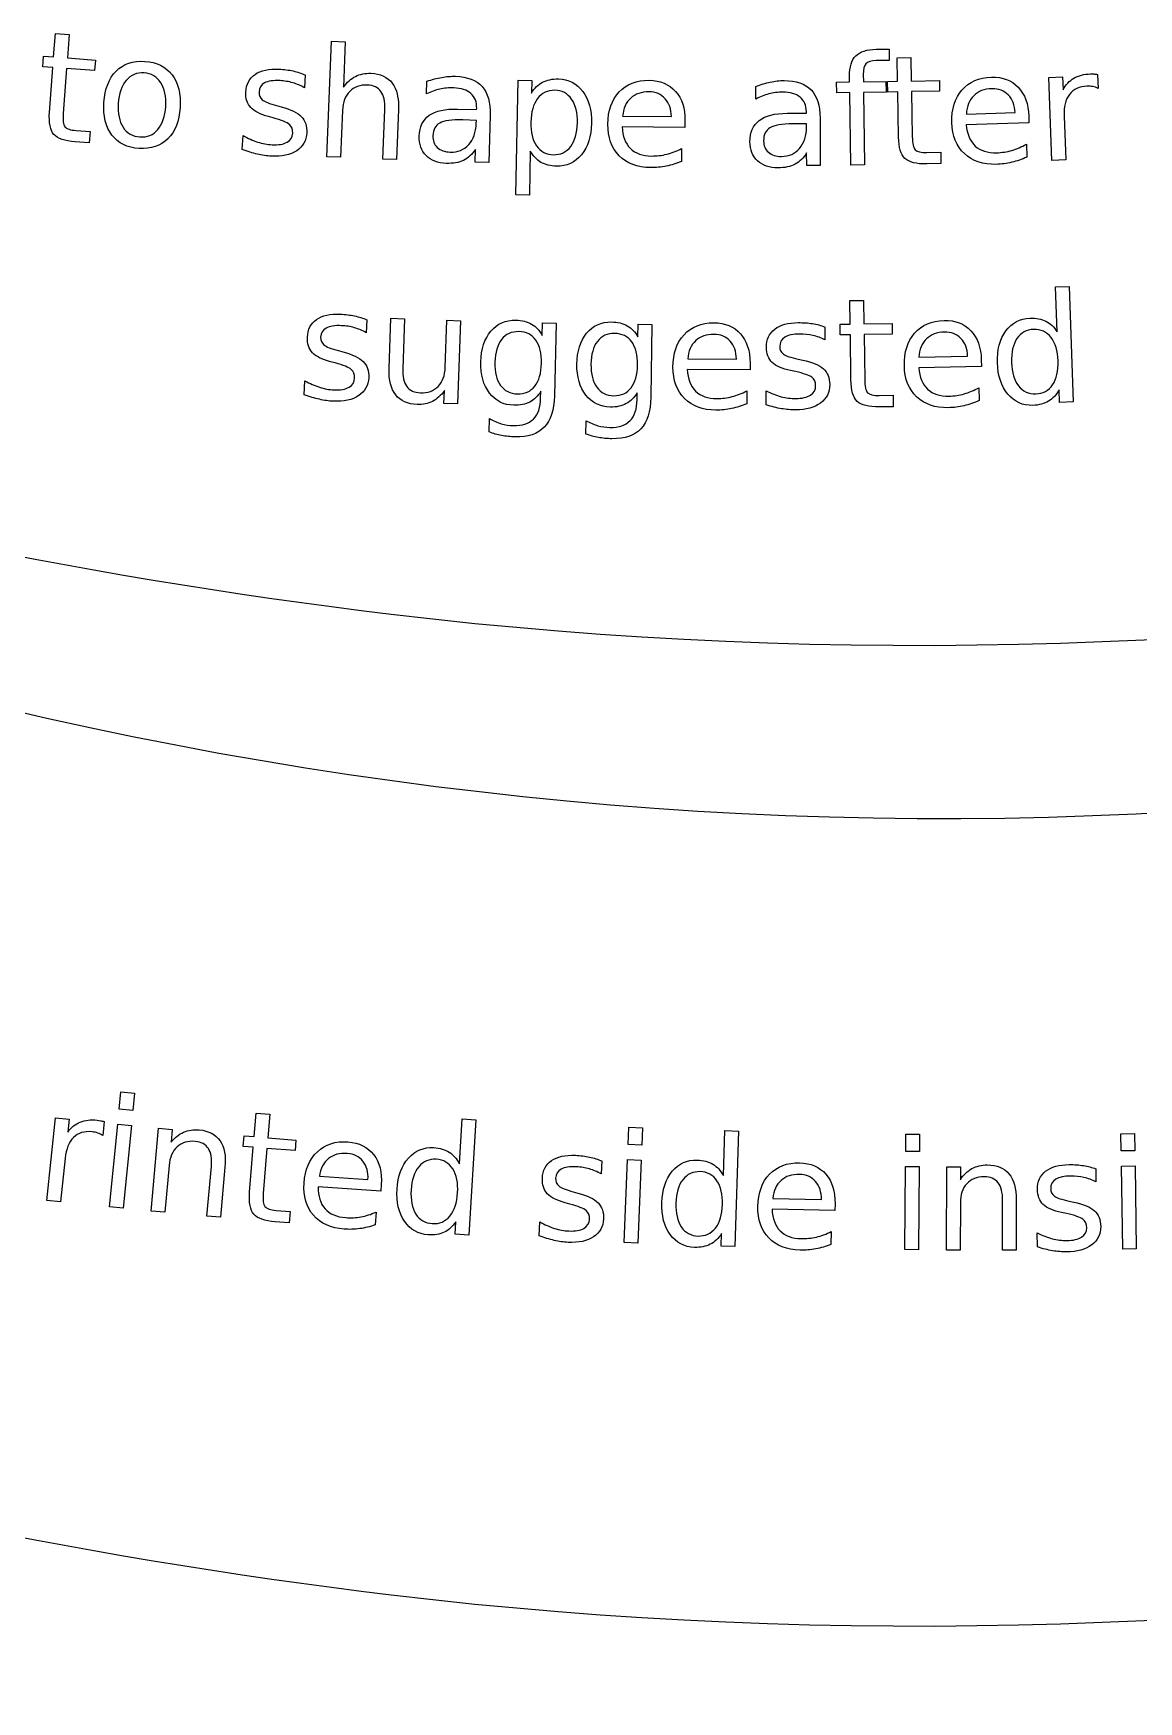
# Model space of a CAD drawing. Extents: x 2 to 268, y -2 to 104.
# Drawn here: x 196.12 to 216.63, y -0.57 to 30.4 of the extents above; entities that cross this region are included whole.
import ezdxf

# ---------------------------------------------------------------- set-up
doc = ezdxf.new("R2010")
doc.units = 0
doc.layers.add('all_text', color=7, linetype='CONTINUOUS')
doc.layers.add('original', color=7, linetype='CONTINUOUS')

msp = doc.modelspace()

# ---------------------------------------------------------------- linework, layer by layer
at = {"layer": 'all_text', "color": 7}
for points in [[(196.41949, 28.92855), (196.48179, 29.76407), (196.29627, 29.77787), (196.31097, 29.97439), (196.49649, 29.96059), (196.52909, 30.39759), (196.78337, 30.37873)], [(196.78337, 30.37873), (196.75077, 29.94173), (197.27159, 29.90283), (197.25689, 29.70632), (196.73606, 29.74512), (196.67376, 28.9096)], [(201.85764, 28.96847), (201.82194, 28.0969), (201.56722, 28.1073), (201.65492, 30.24974), (201.90964, 30.23934), (201.87524, 29.39944)], [(212.00014, 30.10515), (212.00314, 29.89433), (211.76063, 29.89133)], [(211.76119, 30.10264), (212.00014, 30.10515)], [(212.17724, 28.47283), (212.16104, 29.31052), (211.97504, 29.30652), (211.97104, 29.50354), (212.15704, 29.50754), (212.14904, 29.94568), (212.40401, 29.95068)], [(212.40401, 29.95068), (212.41201, 29.51254), (212.93419, 29.52264), (212.93819, 29.32561), (212.41601, 29.31551), (212.43221, 28.47782)], [(201.16646, 29.6257), (201.15436, 29.38622)], [(203.41848, 29.27464), (203.42548, 29.5088)], [(205.34309, 28.21291), (205.32649, 27.39453), (205.0716, 27.39953), (205.1147, 29.52954), (205.36959, 29.52454), (205.36459, 29.29032)], [(211.52151, 29.63461), (211.52351, 29.4982), (211.94101, 29.5042), (211.94401, 29.30716), (211.5265, 29.30116), (211.5444, 27.95494), (211.28948, 27.95194), (211.27158, 29.29816), (211.02906, 29.29516), (211.02606, 29.49221), (211.26857, 29.49521), (211.26757, 29.60268)], [(215.24886, 28.85966), (215.27846, 28.04716), (215.02369, 28.03816), (214.96739, 29.58054), (215.22216, 29.58954), (215.23116, 29.34992)], [(215.86883, 29.63665), (215.87957, 29.37669)], [(209.52826, 29.17715), (209.52726, 29.41141)], [(200.57269, 28.82786), (200.48569, 28.85296)], [(200.63541, 29.05664), (200.72111, 29.03294)], [(202.89677, 28.9852), (202.85867, 28.05443), (202.60532, 28.06483), (202.64312, 28.98734)], [(203.99166, 28.99247), (204.34703, 28.98157), (204.34778, 29.00637)], [(204.59776, 28.87991), (204.57086, 27.99976), (204.31742, 28.00776), (204.32442, 28.24192)], [(204.59745, 28.88015), (204.59776, 28.87991)], [(207.05612, 28.85947), (207.96008, 28.85184)], [(210.11121, 28.91568), (210.46674, 28.91768), (210.4666, 28.94248)], [(210.72029, 28.82484), (210.72529, 27.94429), (210.47173, 27.94329), (210.47073, 28.17755)], [(210.72107, 28.82527), (210.72029, 28.82484)], [(214.5945, 28.85825), (214.5975, 28.73428), (213.43213, 28.70188)], [(213.43537, 28.89919), (214.33898, 28.92565)], [(196.91282, 28.59464), (197.17254, 28.57524), (197.15674, 28.36361), (196.89701, 28.38301)], [(199.99805, 28.24165), (200.01125, 28.50314)], [(204.33941, 28.7266), (204.34141, 28.7831), (204.08906, 28.79071)], [(208.21289, 28.77494), (208.21189, 28.65092), (207.04613, 28.66252)], [(208.21352, 28.77494), (208.21289, 28.77494)], [(210.46755, 28.66225), (210.46725, 28.71875), (210.21512, 28.71738)], [(205.34277, 28.21286), (205.34309, 28.21291)], [(208.14873, 28.25877), (208.14673, 28.019)], [(212.69976, 28.18662), (212.96016, 28.19162), (212.96416, 27.97944), (212.70376, 27.97444)], [(214.54917, 28.34003), (214.55617, 28.10035)], [(211.29401, 23.96528), (211.28221, 24.80304), (211.09619, 24.80004), (211.09319, 24.99708), (211.27921, 25.00008), (211.27321, 25.43825), (211.52811, 25.44187)], [(211.52811, 25.44187), (211.53411, 25.0037), (212.05634, 25.0107), (212.05934, 24.81366), (211.53711, 24.80666), (211.54891, 23.96889)], [(215.11968, 24.85697), (215.09208, 25.6916), (215.3455, 25.6996), (215.4163, 23.55655), (215.16287, 23.54855), (215.15487, 23.77993)], [(202.72283, 24.17465), (202.75473, 25.10842), (203.00814, 25.09942), (202.97664, 24.17529)], [(202.30755, 25.08098), (202.29705, 24.84143)], [(203.7634, 24.19808), (203.7932, 25.07263), (204.04661, 25.06363), (203.99401, 23.52112), (203.7406, 23.53012), (203.7486, 23.76701)], [(205.56244, 24.79146), (205.56844, 25.02566), (205.82192, 25.01966), (205.78934, 23.66832)], [(207.33996, 24.76293), (207.34296, 24.99718), (207.5965, 24.99418), (207.57869, 23.6421)], [(210.80914, 24.94895), (210.81114, 24.70918)], [(215.1193, 24.85697), (215.11968, 24.85697)], [(201.7804, 24.50819), (201.8663, 24.48509)], [(201.71929, 24.27912), (201.63209, 24.30362)], [(202.72285, 24.17425), (202.72283, 24.17465)], [(209.42113, 24.27786), (209.42077, 24.15383), (208.25496, 24.15683)], [(208.26379, 24.35419), (209.16779, 24.35296)], [(209.42113, 24.27745), (209.42113, 24.27786)], [(210.3118, 24.35041), (210.3987, 24.33171)], [(213.71301, 24.33792), (213.71601, 24.21393), (212.55048, 24.18773)], [(212.55411, 24.38493), (213.45785, 24.40662)], [(213.71283, 24.33795), (213.71301, 24.33792)], [(201.14867, 23.68893), (201.16007, 23.9505)], [(210.26195, 24.11851), (210.17365, 24.13861)], [(205.53494, 23.6287), (205.53794, 23.75407)], [(207.3243, 23.59994), (207.3263, 23.72533)], [(209.36039, 23.76089), (209.3597, 23.52111)], [(209.72196, 23.50043), (209.71996, 23.76226)], [(211.81488, 23.6763), (212.0753, 23.6803), (212.0783, 23.4681), (211.81787, 23.4641)], [(213.66559, 23.81999), (213.67059, 23.58027)], [(204.57982, 22.99934), (204.58582, 23.24594)], [(206.37623, 22.96063), (206.37923, 23.20728)], [(196.70986, 9.51636), (196.62446, 8.70781), (196.37093, 8.73461), (196.533, 10.26948), (196.78652, 10.24268), (196.76132, 10.00423)], [(200.13368, 8.88672), (200.20158, 9.72182), (200.01615, 9.73692), (200.03215, 9.93333), (200.21758, 9.91823), (200.25308, 10.355), (200.50717, 10.33441)], [(200.50717, 10.33441), (200.47167, 9.89763), (200.99223, 9.85533), (200.97623, 9.65892), (200.45567, 9.70122), (200.38777, 8.86612)], [(204.02608, 9.41287), (204.07728, 10.24639), (204.33036, 10.23079), (204.19888, 8.0906), (203.9458, 8.1061), (203.96, 8.33717)], [(197.43305, 10.19791), (197.40711, 9.9388)], [(198.63785, 9.38355), (198.55915, 8.51481), (198.30525, 8.53781), (198.44449, 10.07492), (198.69839, 10.05192), (198.67679, 9.81312)], [(208.92609, 9.19612), (208.95269, 10.03078), (209.20612, 10.02278), (209.13782, 7.87965), (208.88439, 7.88765), (208.89139, 8.11904)], [(199.67658, 9.34894), (199.59258, 8.42118), (199.34006, 8.44408), (199.42336, 9.3636)], [(206.66878, 9.46668), (206.65768, 9.22716)], [(213.32403, 8.68606), (213.32303, 7.81376), (213.06809, 7.81414), (213.07009, 9.35754), (213.32503, 9.35716), (213.32468, 9.11739)], [(215.83813, 9.32061), (215.84013, 9.08084)], [(215.83835, 9.3206), (215.83813, 9.32061)], [(202.57695, 9.02865), (202.56795, 8.90495), (201.40517, 8.98905)], [(201.42766, 9.185), (202.32942, 9.12115)], [(202.57689, 9.02894), (202.57695, 9.02865)], [(208.92574, 9.19612), (208.92609, 9.19612)], [(206.07853, 8.66619), (205.99143, 8.69089)], [(206.14017, 8.89518), (206.22597, 8.87188)], [(210.9979, 8.67225), (210.9949, 8.54826), (209.82935, 8.57336)], [(209.84219, 8.77026), (210.746, 8.75215)], [(210.99773, 8.67219), (210.9979, 8.67225)], [(214.3618, 8.7438), (214.3608, 7.81225), (214.10724, 7.81262), (214.10824, 8.7359)], [(215.34137, 8.72122), (215.42837, 8.70262)], [(200.62477, 8.54956), (200.88436, 8.52846), (200.86716, 8.31694), (200.60757, 8.33804)], [(202.48052, 8.51754), (202.46322, 8.27839)], [(215.29239, 8.48931), (215.20409, 8.50931)], [(205.50642, 8.07736), (205.51852, 8.3389)], [(210.92719, 8.15684), (210.92219, 7.91711)], [(214.75294, 7.87033), (214.75094, 8.13215)]]:
    msp.add_lwpolyline(points, dxfattribs=at)
for points in [[(198.19016, 29.87782)], [(198.17602, 29.66331)], [(201.16644, 29.62571)], [(202.89682, 28.98526)], [(214.59441, 28.85824)], [(206.21647, 28.73415)], [(202.3075, 25.08092)], [(210.80919, 24.94898)], [(205.54997, 24.27221)], [(207.33303, 24.24345)], [(214.27395, 24.28992)], [(197.74624, 10.7478), (197.99856, 10.7228), (197.96696, 10.40328), (197.71464, 10.42828)], [(197.68704, 10.1499), (197.93936, 10.1249), (197.78724, 8.58901), (197.53492, 8.61401)], [(207.17014, 10.0934), (207.4235, 10.0834), (207.4108, 9.76257), (207.15744, 9.77257)], [(212.31209, 9.96519), (212.56564, 9.96319), (212.56264, 9.64212), (212.30909, 9.64412)], [(216.3046, 9.97354), (216.55813, 9.97754), (216.56313, 9.6565), (216.3096, 9.6525)], [(199.67663, 9.34897)], [(204.02608, 9.41278)], [(206.66871, 9.46661)], [(207.14644, 9.49304), (207.3998, 9.48304), (207.3389, 7.94084), (207.08554, 7.95084)], [(212.30709, 9.36439), (212.56064, 9.36239), (212.54684, 7.81905), (212.29329, 7.82105)], [(216.3136, 9.37278), (216.56713, 9.37678), (216.58983, 7.83354), (216.3363, 7.82954)], [(203.1306, 8.92805)], [(208.04533, 8.68512)], [(214.36179, 8.74382)]]:
    msp.add_lwpolyline(points, close=True, dxfattribs=at)
for points in [[(211.38246, 29.97907), (211.461327, 30.059137), (211.58757, 30.100327), (211.76119, 30.10264)], [(197.65627, 29.69752), (197.79127, 29.83226), (197.969233, 29.89236), (198.19016, 29.87782)], [(198.19016, 29.87782), (198.410173, 29.863353), (198.578267, 29.78048), (198.69444, 29.6292)], [(200.23427, 29.63701), (200.341023, 29.71071), (200.488907, 29.742777), (200.67792, 29.73321)], [(200.67792, 29.73321), (200.771507, 29.728543), (200.85924, 29.71721), (200.94112, 29.69921)], [(211.26757, 29.60268), (211.26557, 29.77446), (211.303867, 29.899923), (211.38246, 29.97907)], [(211.57121, 29.83373), (211.53681, 29.79653), (211.520243, 29.730157), (211.52151, 29.63461)], [(211.76063, 29.89133), (211.669683, 29.889997), (211.606543, 29.870797), (211.57121, 29.83373)], [(197.43016, 29.1158), (197.446827, 29.368813), (197.522197, 29.56272), (197.65627, 29.69752)], [(197.8438, 29.52498), (197.758027, 29.424753), (197.709077, 29.28251), (197.69695, 29.09825)], [(198.17606, 29.66331), (198.040387, 29.672243), (197.929633, 29.626133), (197.8438, 29.52498)], [(198.48582, 29.48135), (198.414047, 29.59379), (198.31078, 29.654443), (198.17602, 29.66331)], [(198.57562, 29.04042), (198.58762, 29.222847), (198.557687, 29.369823), (198.48582, 29.48135)], [(198.69444, 29.6292), (198.81062, 29.477927), (198.860383, 29.275783), (198.84373, 29.02277)], [(200.06312, 29.309), (200.070453, 29.453967), (200.127503, 29.563303), (200.23427, 29.63701)], [(200.41107, 29.47642), (200.346737, 29.44102), (200.312613, 29.384797), (200.3087, 29.30775)], [(200.69751, 29.51982), (200.57181, 29.526487), (200.47633, 29.51202), (200.41107, 29.47642)], [(200.93559, 29.48012), (200.859443, 29.502387), (200.780083, 29.51562), (200.69751, 29.51982)], [(201.15436, 29.38622), (201.084653, 29.426553), (201.01173, 29.457853), (200.93559, 29.48012)], [(200.94112, 29.69921), (201.022993, 29.681277), (201.0981, 29.656777), (201.16644, 29.62571)], [(201.87524, 29.39944), (201.93964, 29.489673), (202.013617, 29.556063), (202.09717, 29.59861)], [(202.31957, 29.43779), (202.182803, 29.443123), (202.073163, 29.403937), (201.99065, 29.32023)], [(202.09717, 29.59861), (202.181663, 29.641143), (202.277607, 29.66021), (202.385, 29.65581)], [(202.57122, 29.31853), (202.517287, 29.393377), (202.433403, 29.43313), (202.31957, 29.43779)], [(202.385, 29.65581), (202.56216, 29.648543), (202.693923, 29.587983), (202.78029, 29.47413)], [(202.78029, 29.47413), (202.866697, 29.361177), (202.90554, 29.19822), (202.89682, 28.98526)], [(203.42548, 29.5088), (203.51932, 29.5418), (203.610123, 29.565667), (203.69789, 29.5804)], [(203.69789, 29.5804), (203.78569, 29.596133), (203.87091, 29.602733), (203.95355, 29.6002)], [(203.95355, 29.6002), (204.17669, 29.5934), (204.341587, 29.530457), (204.44824, 29.41137)], [(205.36459, 29.29032), (205.419723, 29.381093), (205.48815, 29.447703), (205.56987, 29.49015)], [(205.56987, 29.49015), (205.652523, 29.533483), (205.75034, 29.554017), (205.86332, 29.55175)], [(205.86332, 29.55175), (206.050693, 29.54775), (206.2012, 29.470273), (206.31484, 29.31932)], [(206.99233, 29.3094), (207.13069, 29.45686), (207.31562, 29.529437), (207.54712, 29.52713)], [(207.54712, 29.52713), (207.754733, 29.52513), (207.918043, 29.456433), (208.03705, 29.32104)], [(209.52726, 29.41141), (209.619853, 29.447743), (209.70974, 29.474877), (209.79692, 29.49281)], [(209.79692, 29.49281), (209.884093, 29.511677), (209.969023, 29.52131), (210.05171, 29.52171)], [(210.05171, 29.52171), (210.274943, 29.523043), (210.441993, 29.466067), (210.55286, 29.35078)], [(213.35394, 29.34629), (213.48664, 29.498857), (213.668703, 29.578353), (213.90013, 29.58478)], [(213.90013, 29.58478), (214.10767, 29.59078), (214.273453, 29.52829), (214.39748, 29.39731)], [(215.23116, 29.34992), (215.28096, 29.445507), (215.347747, 29.51735), (215.43152, 29.56545)], [(215.43152, 29.56545), (215.515227, 29.61445), (215.61813, 29.641183), (215.74023, 29.64565)], [(215.78457, 29.40909), (215.751237, 29.416157), (215.714363, 29.418823), (215.67395, 29.41709)], [(215.74023, 29.64565), (215.757697, 29.64629), (215.77703, 29.645623), (215.79823, 29.64365)], [(215.79823, 29.64365), (215.81943, 29.642317), (215.842963, 29.639983), (215.86883, 29.63665)], [(197.57808, 28.50947), (197.46288, 28.661597), (197.413573, 28.863707), (197.43016, 29.1158)], [(200.15342, 29.02157), (200.087153, 29.093917), (200.057053, 29.189727), (200.06312, 29.309)], [(200.3087, 29.30775), (200.306033, 29.249017), (200.326167, 29.201543), (200.3691, 29.16533)], [(200.3691, 29.16533), (200.412367, 29.129997), (200.501137, 29.093767), (200.63541, 29.05664)], [(201.99065, 29.32023), (201.908143, 29.236257), (201.863807, 29.119003), (201.85764, 28.96847)], [(202.64312, 28.98734), (202.64912, 29.133287), (202.625153, 29.243683), (202.57122, 29.31853)], [(203.66243, 29.36234), (203.578223, 29.34374), (203.496907, 29.314507), (203.41848, 29.27464)], [(203.92097, 29.38614), (203.832817, 29.388807), (203.746637, 29.380873), (203.66243, 29.36234)], [(204.24033, 29.27988), (204.166077, 29.34648), (204.059623, 29.3819), (203.92097, 29.38614)], [(204.34778, 29.00637), (204.351113, 29.12299), (204.315297, 29.21416), (204.24033, 29.27988)], [(204.44824, 29.41137), (204.5549, 29.292297), (204.604637, 29.115223), (204.59745, 28.88015)], [(205.47722, 29.18743), (205.398847, 29.083343), (205.357773, 28.938073), (205.354, 28.75162)], [(205.79734, 29.34083), (205.66324, 29.343497), (205.556533, 29.292363), (205.47722, 29.18743)], [(206.10961, 29.17462), (206.035537, 29.282713), (205.931447, 29.338117), (205.79734, 29.34083)], [(206.21647, 28.73415), (206.22047, 28.92061), (206.18485, 29.067433), (206.10961, 29.17462)], [(206.31484, 29.31932), (206.429393, 29.16814), (206.484213, 28.971307), (206.4793, 28.72882)], [(206.78241, 28.71064), (206.785077, 28.963267), (206.85505, 29.162853), (206.99233, 29.3094)], [(207.20555, 29.19561), (207.120237, 29.11653), (207.070427, 29.004483), (207.05612, 28.85947)], [(207.5471, 29.31211), (207.405633, 29.313443), (207.291783, 29.27461), (207.20555, 29.19561)], [(207.84627, 29.1851), (207.771763, 29.268527), (207.67204, 29.310863), (207.5471, 29.31211)], [(207.96008, 28.85184), (207.959627, 28.990573), (207.92169, 29.10166), (207.84627, 29.1851)], [(208.03705, 29.32104), (208.156983, 29.186633), (208.215807, 29.0046), (208.21352, 28.77494)], [(209.7689, 29.27355), (209.685413, 29.25195), (209.6052, 29.219817), (209.52826, 29.17715)], [(210.02641, 29.30665), (209.938217, 29.30617), (209.85238, 29.295137), (209.7689, 29.27355)], [(210.34939, 29.21195), (210.27279, 29.275817), (210.16513, 29.307383), (210.02641, 29.30665)], [(210.4666, 28.94248), (210.465973, 29.059153), (210.426903, 29.148977), (210.34939, 29.21195)], [(210.55286, 29.35078), (210.663727, 29.23562), (210.719797, 29.06045), (210.72107, 28.82527)], [(213.16674, 28.74003), (213.15974, 28.992577), (213.22214, 29.194663), (213.35394, 29.34629)], [(213.57202, 29.24073), (213.489753, 29.15849), (213.444203, 29.044643), (213.43537, 28.89919)], [(213.90894, 29.37002), (213.767513, 29.36602), (213.655207, 29.322923), (213.57202, 29.24073)], [(214.21267, 29.25438), (214.135077, 29.33494), (214.033833, 29.373487), (213.90894, 29.37002)], [(214.33898, 28.92565), (214.33298, 29.06427), (214.290877, 29.173847), (214.21267, 29.25438)], [(214.39748, 29.39731), (214.522393, 29.267517), (214.588037, 29.087827), (214.59441, 28.85824)], [(215.34856, 29.26457), (215.275747, 29.169063), (215.242513, 29.034093), (215.24886, 28.85966)], [(215.67395, 29.41709), (215.53073, 29.411757), (215.422267, 29.360917), (215.34856, 29.26457)], [(215.87957, 29.37669), (215.850503, 29.392157), (215.818837, 29.402957), (215.78457, 29.40909)], [(196.50109, 28.52172), (196.43235, 28.600547), (196.40515, 28.736157), (196.41949, 28.92855)], [(196.67376, 28.9096), (196.664427, 28.784087), (196.67536, 28.7022), (196.70656, 28.66394)], [(197.69695, 29.09825), (197.684817, 28.91399), (197.714217, 28.766127), (197.78515, 28.65466)], [(198.42877, 28.61368), (198.514603, 28.714833), (198.563553, 28.85708), (198.57562, 29.04042)], [(198.84373, 29.02277), (198.82713, 28.770677), (198.751303, 28.5768), (198.61625, 28.44114)], [(200.48569, 28.85296), (200.33047, 28.89396), (200.219713, 28.950163), (200.15342, 29.02157)], [(200.87148, 28.70649), (200.82748, 28.74549), (200.727883, 28.785947), (200.57269, 28.82786)], [(200.72111, 29.03294), (200.89899, 28.985273), (201.02376, 28.92422), (201.09542, 28.84978)], [(201.09542, 28.84978), (201.16804, 28.776193), (201.201173, 28.67655), (201.19482, 28.55085)], [(203.28141, 28.48889), (203.286743, 28.662443), (203.348593, 28.79153), (203.46696, 28.87615)], [(203.46696, 28.87615), (203.586273, 28.960737), (203.761173, 28.99951), (203.99166, 28.99247)], [(209.59103, 28.78058), (209.707223, 28.8694), (209.880617, 28.914433), (210.11121, 28.91568)], [(196.89701, 28.38301), (196.70187, 28.397543), (196.569897, 28.44378), (196.50109, 28.52172)], [(196.70656, 28.66394), (196.738693, 28.625607), (196.807447, 28.602507), (196.91282, 28.59464)], [(198.08373, 28.26075), (197.862803, 28.275283), (197.694253, 28.35819), (197.57808, 28.50947)], [(197.78515, 28.65466), (197.85705, 28.544053), (197.961293, 28.484253), (198.09788, 28.47526)], [(198.09788, 28.47526), (198.232633, 28.466393), (198.34293, 28.512533), (198.42877, 28.61368)], [(200.01125, 28.50314), (200.10237, 28.449807), (200.19272, 28.408437), (200.2823, 28.37903)], [(200.82856, 28.37613), (200.894893, 28.414197), (200.929933, 28.470373), (200.93368, 28.54466)], [(200.93368, 28.54466), (200.937013, 28.613473), (200.91628, 28.667417), (200.87148, 28.70649)], [(201.19482, 28.55085), (201.187553, 28.407717), (201.12493, 28.297287), (201.00695, 28.21956)], [(203.53552, 28.49747), (203.532853, 28.407477), (203.560053, 28.334953), (203.61712, 28.2799)], [(203.6613, 28.73351), (203.5809, 28.68911), (203.538973, 28.61043), (203.53552, 28.49747)], [(204.08906, 28.79071), (203.884287, 28.79671), (203.7417, 28.777643), (203.6613, 28.73351)], [(204.19915, 28.33245), (204.287603, 28.42993), (204.334357, 28.561313), (204.33941, 28.7266)], [(205.354, 28.75162), (205.35, 28.56516), (205.38515, 28.417887), (205.45945, 28.3098)], [(206.09184, 28.29699), (206.171153, 28.401977), (206.212697, 28.547697), (206.21647, 28.73415)], [(206.4793, 28.72882), (206.474633, 28.48634), (206.41189, 28.29189), (206.29107, 28.14547)], [(206.99158, 28.12699), (206.849693, 28.27173), (206.77997, 28.46628), (206.78241, 28.71064)], [(207.04613, 28.66252), (207.055397, 28.487867), (207.106433, 28.35414), (207.19924, 28.26134)], [(209.41952, 28.3869), (209.418853, 28.560533), (209.476023, 28.69176), (209.59103, 28.78058)], [(209.78969, 28.64478), (209.710937, 28.597513), (209.671867, 28.517377), (209.67248, 28.40437)], [(210.21512, 28.71738), (210.010253, 28.716047), (209.868443, 28.691847), (209.78969, 28.64478)], [(210.34154, 28.26331), (210.42644, 28.36391), (210.468443, 28.49689), (210.46755, 28.66225)], [(213.39777, 28.16469), (213.25053, 28.303977), (213.17352, 28.495757), (213.16674, 28.74003)], [(213.43213, 28.70188), (213.447997, 28.5277), (213.50404, 28.395993), (213.60026, 28.30676)], [(198.61625, 28.44114), (198.48125, 28.3064), (198.303743, 28.24627), (198.08373, 28.26075)], [(200.27656, 28.15585), (200.188353, 28.175917), (200.095517, 28.204517), (199.99805, 28.24165)], [(200.2823, 28.37903), (200.371927, 28.350563), (200.46124, 28.334063), (200.55024, 28.32953)], [(201.00695, 28.21956), (200.889863, 28.14178), (200.73223, 28.10791), (200.53405, 28.11795)], [(200.55024, 28.32953), (200.669513, 28.32353), (200.762287, 28.339063), (200.82856, 28.37613)], [(203.40963, 28.1279), (203.31961, 28.219807), (203.27687, 28.340137), (203.28141, 28.48889)], [(203.61712, 28.2799), (203.675187, 28.2257), (203.755193, 28.197067), (203.85714, 28.194)], [(203.85714, 28.194), (203.997633, 28.19), (204.111637, 28.23615), (204.19915, 28.33245)], [(204.32442, 28.24192), (204.263687, 28.150027), (204.189487, 28.0829), (204.10182, 28.04054)], [(205.53976, 28.00351), (205.459847, 28.050177), (205.394183, 28.11996), (205.34277, 28.21286)], [(205.45945, 28.3098), (205.534463, 28.202607), (205.639023, 28.147653), (205.77313, 28.14494)], [(205.77313, 28.14494), (205.90723, 28.142273), (206.013467, 28.192957), (206.09184, 28.29699)], [(207.19924, 28.26134), (207.292953, 28.169453), (207.423867, 28.122673), (207.59198, 28.121)], [(207.87482, 28.154), (207.966927, 28.177), (208.05823, 28.211923), (208.14873, 28.25877)], [(209.56063, 28.03075), (209.467357, 28.119363), (209.42032, 28.23808), (209.41952, 28.3869)], [(209.67248, 28.40437), (209.67296, 28.314337), (209.702727, 28.242837), (209.76178, 28.18987)], [(209.76178, 28.18987), (209.82178, 28.137803), (209.902763, 28.11207), (210.00473, 28.11267)], [(210.00473, 28.11267), (210.14529, 28.113337), (210.25756, 28.16355), (210.34154, 28.26331)], [(212.29658, 28.07544), (212.22076, 28.14748), (212.18098, 28.279943), (212.17724, 28.47283)], [(212.43221, 28.47782), (212.434877, 28.35198), (212.453443, 28.27148), (212.48791, 28.23632)], [(212.48791, 28.23632), (212.52351, 28.201187), (212.594127, 28.18462), (212.69976, 28.18662)], [(213.60026, 28.30676), (213.697373, 28.218473), (213.829957, 28.17666), (213.99801, 28.18132)], [(213.99801, 28.18132), (214.095357, 28.183987), (214.189157, 28.198553), (214.27941, 28.22502)], [(214.27941, 28.22502), (214.370577, 28.25142), (214.460497, 28.289757), (214.54917, 28.34003)], [(200.53405, 28.11795), (200.45147, 28.12195), (200.36564, 28.134583), (200.27656, 28.15585)], [(203.783, 27.98414), (203.625053, 27.988807), (203.500597, 28.036727), (203.40963, 28.1279)], [(204.10182, 28.04054), (204.014153, 27.999073), (203.90788, 27.980273), (203.783, 27.98414)], [(205.83051, 27.93151), (205.717537, 27.93351), (205.62062, 27.95751), (205.53976, 28.00351)], [(206.29107, 28.14547), (206.171403, 27.999037), (206.017883, 27.927717), (205.83051, 27.93151)], [(207.57507, 27.9062), (207.328877, 27.908867), (207.13438, 27.982463), (206.99158, 28.12699)], [(207.86613, 27.9336), (207.77039, 27.914333), (207.67337, 27.9052), (207.57507, 27.9062)], [(207.59198, 28.121), (207.68936, 28.120333), (207.78364, 28.131333), (207.87482, 28.154)], [(208.14673, 28.019), (208.055403, 27.981333), (207.96187, 27.952867), (207.86613, 27.9336)], [(209.93892, 27.9005), (209.780907, 27.899833), (209.65481, 27.94325), (209.56063, 28.03075)], [(210.2555, 27.9683), (210.169387, 27.923767), (210.06386, 27.901167), (209.93892, 27.9005)], [(210.47073, 28.17755), (210.41333, 28.08353), (210.341587, 28.01378), (210.2555, 27.9683)], [(212.70376, 27.97444), (212.508113, 27.97044), (212.372387, 28.004107), (212.29658, 28.07544)], [(213.98917, 27.96605), (213.743057, 27.959183), (213.545923, 28.025397), (213.39777, 28.16469)], [(214.27899, 28.00445), (214.184043, 27.981583), (214.087437, 27.968783), (213.98917, 27.96605)], [(214.55617, 28.10035), (214.46633, 28.059283), (214.373937, 28.027317), (214.27899, 28.00445)], [(201.20637, 24.75675), (201.213037, 24.901763), (201.269337, 25.011487), (201.37527, 25.08592)], [(201.37527, 25.08592), (201.481517, 25.160353), (201.629177, 25.19342), (201.81825, 25.18512)], [(201.81825, 25.18512), (201.911863, 25.18112), (201.999673, 25.170387), (202.08168, 25.15292)], [(202.08168, 25.15292), (202.16368, 25.13552), (202.238953, 25.11152), (202.3075, 25.08092)], [(214.16738, 24.87374), (214.279993, 25.026373), (214.429497, 25.105767), (214.61589, 25.11192)], [(214.61589, 25.11192), (214.729743, 25.11592), (214.827813, 25.096653), (214.9101, 25.05412)], [(201.55316, 24.92643), (201.489093, 24.89063), (201.455357, 24.834173), (201.45195, 24.75706)], [(201.8393, 24.97183), (201.71356, 24.977163), (201.61818, 24.96203), (201.55316, 24.92643)], [(202.07764, 24.93383), (202.001347, 24.955563), (201.9219, 24.96823), (201.8393, 24.97183)], [(202.29705, 24.84143), (202.22707, 24.881297), (202.153933, 24.912097), (202.07764, 24.93383)], [(204.42463, 24.29863), (204.429963, 24.537423), (204.49235, 24.727553), (204.61179, 24.86902)], [(204.61179, 24.86902), (204.730917, 25.01048), (204.88508, 25.078973), (205.07428, 25.0745)], [(205.13106, 24.86105), (204.995133, 24.864383), (204.88786, 24.816373), (204.80924, 24.71702)], [(205.07428, 25.0745), (205.188167, 25.071833), (205.285447, 25.047033), (205.36612, 25.0001)], [(205.44572, 24.70199), (205.372793, 24.804797), (205.267907, 24.857817), (205.13106, 24.86105)], [(205.36612, 25.0001), (205.4468, 24.953167), (205.51224, 24.88362), (205.56244, 24.79146)], [(206.20736, 24.2583), (206.210693, 24.49714), (206.271087, 24.68791), (206.38854, 24.83061)], [(206.38854, 24.83061), (206.506187, 24.973303), (206.659627, 25.043407), (206.84886, 25.04092)], [(206.90798, 24.82787), (206.772027, 24.82987), (206.665263, 24.780743), (206.58769, 24.68049)], [(206.84886, 25.04092), (206.962767, 25.039587), (207.060303, 25.015787), (207.14147, 24.96952)], [(207.22428, 24.67211), (207.150287, 24.77415), (207.044853, 24.82607), (206.90798, 24.82787)], [(207.14147, 24.96952), (207.22263, 24.923453), (207.288793, 24.85459), (207.33996, 24.76293)], [(207.99051, 24.20302), (207.991177, 24.45566), (208.059737, 24.655737), (208.19619, 24.80325)], [(208.19619, 24.80325), (208.333503, 24.951683), (208.517913, 25.025567), (208.74942, 25.0249)], [(208.75156, 24.81029), (208.61008, 24.810697), (208.496507, 24.77106), (208.41084, 24.69138)], [(208.74942, 25.0249), (208.95704, 25.024307), (209.120833, 24.95677), (209.2408, 24.82229)], [(209.05161, 24.6854), (208.976517, 24.7683), (208.8765, 24.80993), (208.75156, 24.81029)], [(209.2408, 24.82229), (209.36168, 24.68873), (209.42179, 24.507117), (209.42113, 24.27745)], [(209.72574, 24.56979), (209.725073, 24.714943), (209.77579, 24.827357), (209.87789, 24.90703)], [(209.87789, 24.90703), (209.98027, 24.986703), (210.126083, 25.027153), (210.31533, 25.02838)], [(210.34741, 24.81638), (210.221557, 24.815713), (210.12706, 24.795813), (210.06392, 24.75668)], [(210.31533, 25.02838), (210.409037, 25.028987), (210.497273, 25.022687), (210.58004, 25.00948)], [(210.58736, 24.79038), (210.510073, 24.808247), (210.43009, 24.816913), (210.34741, 24.81638)], [(210.58004, 25.00948), (210.662807, 24.996213), (210.73919, 24.976047), (210.80919, 24.94898)], [(210.81114, 24.70918), (210.739247, 24.745447), (210.664653, 24.772513), (210.58736, 24.79038)], [(212.28456, 24.22728), (212.27856, 24.47986), (212.342023, 24.681613), (212.47495, 24.83254)], [(212.47495, 24.83254), (212.608457, 24.984407), (212.790937, 25.06294), (213.02239, 25.06814)], [(213.03016, 24.85325), (212.888713, 24.849917), (212.77618, 24.807417), (212.69256, 24.72575)], [(213.02239, 25.06814), (213.229963, 25.072807), (213.395417, 25.009443), (213.51875, 24.87805)], [(213.33328, 24.73601), (213.256107, 24.816977), (213.155067, 24.856057), (213.03016, 24.85325)], [(213.51875, 24.87805), (213.642977, 24.747597), (213.70767, 24.567563), (213.71283, 24.33795)], [(214.01184, 24.28124), (214.00384, 24.52364), (214.055687, 24.72114), (214.16738, 24.87374)], [(214.68525, 24.90191), (214.551197, 24.897243), (214.447363, 24.8405), (214.37375, 24.73168)], [(215.0073, 24.7526), (214.926653, 24.856567), (214.819303, 24.906337), (214.68525, 24.90191)], [(214.9101, 25.05412), (214.993273, 25.01272), (215.063007, 24.947003), (215.1193, 24.85697)], [(201.29867, 24.46994), (201.23193, 24.541833), (201.201163, 24.637437), (201.20637, 24.75675)], [(201.63209, 24.30362), (201.47659, 24.343553), (201.36545, 24.398993), (201.29867, 24.46994)], [(201.45195, 24.75706), (201.449283, 24.698327), (201.46975, 24.650993), (201.51335, 24.61506)], [(201.51335, 24.61506), (201.556883, 24.58006), (201.6459, 24.544437), (201.7804, 24.50819)], [(201.8663, 24.48509), (202.044507, 24.43869), (202.169693, 24.378497), (202.24186, 24.30451)], [(204.80924, 24.71702), (204.73154, 24.617773), (204.690523, 24.476307), (204.68619, 24.29262)], [(205.54997, 24.27221), (205.554637, 24.455897), (205.519887, 24.599157), (205.44572, 24.70199)], [(206.58769, 24.68049), (206.51103, 24.580437), (206.47149, 24.438547), (206.46907, 24.25482)], [(207.33303, 24.24345), (207.335697, 24.42717), (207.299447, 24.570057), (207.22428, 24.67211)], [(208.41084, 24.69138), (208.326087, 24.6117), (208.27707, 24.499303), (208.26379, 24.35419)], [(209.16779, 24.35296), (209.166457, 24.491687), (209.12773, 24.6025), (209.05161, 24.6854)], [(209.8323, 24.28798), (209.762033, 24.356427), (209.726513, 24.450363), (209.72574, 24.56979)], [(210.06392, 24.75668), (210.00172, 24.71768), (209.970853, 24.659603), (209.97132, 24.58245)], [(209.97132, 24.58245), (209.9717, 24.52365), (209.9945, 24.477403), (210.03972, 24.44371)], [(212.69256, 24.72575), (212.60986, 24.643943), (212.56371, 24.530337), (212.55411, 24.38493)], [(213.45785, 24.40662), (213.453183, 24.545267), (213.41166, 24.655063), (213.33328, 24.73601)], [(214.37375, 24.73168), (214.30103, 24.623567), (214.267763, 24.476313), (214.27395, 24.28992)], [(215.13746, 24.31845), (215.13146, 24.504843), (215.088073, 24.64956), (215.0073, 24.7526)], [(202.0189, 24.1598), (201.974633, 24.198533), (201.874763, 24.238307), (201.71929, 24.27912)], [(202.0822, 23.9984), (202.085533, 24.067233), (202.064433, 24.121033), (202.0189, 24.1598)], [(202.24186, 24.30451), (202.314987, 24.231423), (202.348797, 24.13201), (202.34329, 24.00627)], [(202.84408, 23.68614), (202.75602, 23.799453), (202.71561, 23.962157), (202.72285, 24.17425)], [(202.97664, 24.17529), (202.971973, 24.029303), (202.996707, 23.918613), (203.05084, 23.84322)], [(203.63141, 23.84547), (203.714263, 23.92997), (203.75826, 24.047507), (203.7634, 24.19808)], [(204.58468, 23.72143), (204.47236, 23.868357), (204.41901, 24.060757), (204.42463, 24.29863)], [(204.68619, 24.29262), (204.68219, 24.109853), (204.716493, 23.967067), (204.7891, 23.86426)], [(205.42557, 23.84922), (205.50419, 23.948447), (205.545657, 24.089443), (205.54997, 24.27221)], [(206.37343, 23.6828), (206.259583, 23.828547), (206.204227, 24.02038), (206.20736, 24.2583)], [(206.46907, 24.25482), (206.466403, 24.07202), (206.5022, 23.9296), (206.57646, 23.82756)], [(207.21305, 23.81918), (207.29063, 23.91922), (207.330623, 24.060643), (207.33303, 24.24345)], [(208.20381, 23.62087), (208.060903, 23.764597), (207.989803, 23.958647), (207.99051, 24.20302)], [(208.25496, 24.15683), (208.265493, 23.98225), (208.317473, 23.84889), (208.4109, 23.75675)], [(210.17365, 24.13861), (210.016343, 24.170677), (209.90256, 24.220467), (209.8323, 24.28798)], [(210.03972, 24.44371), (210.08492, 24.41091), (210.175613, 24.37981), (210.3118, 24.35041)], [(210.3987, 24.33171), (210.579013, 24.29431), (210.707063, 24.240477), (210.78285, 24.17021)], [(210.78285, 24.17021), (210.859557, 24.10089), (210.898317, 24.0033), (210.89913, 23.87744)], [(212.51254, 23.65073), (212.36604, 23.79079), (212.290047, 23.982973), (212.28456, 24.22728)], [(212.55048, 24.18773), (212.565413, 24.013477), (212.62076, 23.881477), (212.71652, 23.79173)], [(214.20614, 23.70029), (214.084613, 23.84519), (214.019847, 24.03884), (214.01184, 24.28124)], [(214.27391, 24.28992), (214.27991, 24.103533), (214.32285, 23.958343), (214.40273, 23.85435)], [(215.03628, 23.87527), (215.109893, 23.98433), (215.14362, 24.132057), (215.13746, 24.31845)], [(201.16007, 23.9505), (201.251557, 23.897767), (201.34219, 23.857017), (201.43197, 23.82825)], [(201.97823, 23.82915), (202.044297, 23.867617), (202.078953, 23.924033), (202.0822, 23.9984)], [(202.34329, 24.00627), (202.33729, 23.86309), (202.275423, 23.75223), (202.15769, 23.67369)], [(203.30329, 23.72568), (203.440097, 23.721013), (203.54947, 23.760943), (203.63141, 23.84547)], [(204.7891, 23.86426), (204.86294, 23.761427), (204.967823, 23.708407), (205.10375, 23.7052)], [(205.10375, 23.7052), (205.240597, 23.701867), (205.34787, 23.749873), (205.42557, 23.84922)], [(210.56718, 24.01438), (210.52098, 24.050847), (210.419237, 24.085557), (210.26195, 24.11851)], [(210.54318, 23.68211), (210.607247, 23.723843), (210.639013, 23.78193), (210.63848, 23.85637)], [(210.63848, 23.85637), (210.638027, 23.92527), (210.61426, 23.97794), (210.56718, 24.01438)], [(210.89913, 23.87744), (210.899797, 23.734127), (210.843577, 23.6203), (210.73047, 23.53596)], [(211.41124, 23.56726), (211.3358, 23.6397), (211.296723, 23.772373), (211.29401, 23.96528)], [(211.54891, 23.96889), (211.55091, 23.843043), (211.569043, 23.762447), (211.60331, 23.7271)], [(214.40273, 23.85435), (214.48335, 23.751303), (214.590687, 23.701993), (214.72474, 23.70642)], [(214.72474, 23.70642), (214.858793, 23.711087), (214.96264, 23.76737), (215.03628, 23.87527)], [(201.42776, 23.60493), (201.33942, 23.624463), (201.24639, 23.652463), (201.14867, 23.68893)], [(201.6855, 23.56883), (201.6029, 23.572163), (201.516987, 23.584197), (201.42776, 23.60493)], [(201.43197, 23.82825), (201.52179, 23.800383), (201.611213, 23.784517), (201.70024, 23.78065)], [(202.15769, 23.67369), (202.041143, 23.59511), (201.883747, 23.560157), (201.6855, 23.56883)], [(201.70024, 23.78065), (201.819553, 23.775317), (201.912217, 23.791483), (201.97823, 23.82915)], [(203.24197, 23.5071), (203.064763, 23.5131), (202.932133, 23.57278), (202.84408, 23.68614)], [(203.05084, 23.84322), (203.105307, 23.76874), (203.189457, 23.72956), (203.30329, 23.72568)], [(203.5266, 23.565), (203.444267, 23.522733), (203.34939, 23.503433), (203.24197, 23.5071)], [(203.7486, 23.76701), (203.683867, 23.675457), (203.609867, 23.60812), (203.5266, 23.565)], [(205.03695, 23.49433), (204.84775, 23.498997), (204.696993, 23.574697), (204.58468, 23.72143)], [(205.33198, 23.55493), (205.24918, 23.511863), (205.150837, 23.491663), (205.03695, 23.49433)], [(205.53794, 23.75407), (205.483473, 23.664377), (205.41482, 23.597997), (205.33198, 23.55493)], [(205.40168, 23.239), (205.48638, 23.32338), (205.5308, 23.45328), (205.53494, 23.6287)], [(205.78934, 23.66832), (205.78334, 23.405653), (205.720407, 23.211863), (205.60054, 23.08695)], [(206.82805, 23.46045), (206.638817, 23.463117), (206.487277, 23.537233), (206.37343, 23.6828)], [(206.57646, 23.82756), (206.651373, 23.725507), (206.756807, 23.673587), (206.89276, 23.6718)], [(206.89276, 23.6718), (207.029633, 23.6698), (207.136397, 23.718927), (207.21305, 23.81918)], [(207.3263, 23.72533), (207.272767, 23.635077), (207.20481, 23.567983), (207.12243, 23.52405)], [(207.19512, 23.20887), (207.278933, 23.29413), (207.321993, 23.424487), (207.3243, 23.59994)], [(207.57869, 23.6421), (207.575357, 23.379373), (207.514453, 23.184933), (207.39598, 23.05878)], [(208.78885, 23.40421), (208.542643, 23.404877), (208.34763, 23.477097), (208.20381, 23.62087)], [(208.4109, 23.75675), (208.505267, 23.66553), (208.63651, 23.619677), (208.80463, 23.61919)], [(208.80463, 23.61919), (208.90201, 23.61891), (208.99621, 23.630577), (209.08723, 23.65419)], [(209.08723, 23.65419), (209.179163, 23.67779), (209.270217, 23.713357), (209.36039, 23.76089)], [(209.71996, 23.76226), (209.81398, 23.714193), (209.906543, 23.678043), (209.99765, 23.65381)], [(209.99765, 23.65381), (210.088757, 23.630543), (210.178867, 23.619177), (210.26798, 23.61971)], [(210.73047, 23.53596), (210.618017, 23.451627), (210.462573, 23.408817), (210.26414, 23.40753)], [(210.26798, 23.61971), (210.387407, 23.620377), (210.47914, 23.641177), (210.54318, 23.68211)], [(211.81787, 23.4641), (211.62221, 23.461433), (211.486667, 23.49582), (211.41124, 23.56726)], [(211.60331, 23.7271), (211.63871, 23.691767), (211.709233, 23.674833), (211.81488, 23.6763)], [(213.10289, 23.44897), (212.856743, 23.443637), (212.65996, 23.51089), (212.51254, 23.65073)], [(212.71652, 23.79173), (212.813167, 23.70293), (212.94553, 23.66042), (213.11361, 23.6642)], [(213.11361, 23.6642), (213.210963, 23.6662), (213.304837, 23.680267), (213.39523, 23.7064)], [(213.67059, 23.58027), (213.58053, 23.53967), (213.487967, 23.50817), (213.3929, 23.48577)], [(213.39523, 23.7064), (213.486537, 23.732333), (213.576657, 23.770197), (213.66559, 23.81999)], [(214.66939, 23.49223), (214.482997, 23.48623), (214.32858, 23.555583), (214.20614, 23.70029)], [(214.95919, 23.56803), (214.879843, 23.521297), (214.783243, 23.49603), (214.66939, 23.49223)], [(215.15487, 23.77993), (215.10467, 23.68635), (215.039443, 23.615717), (214.95919, 23.56803)], [(204.58582, 23.24594), (204.659253, 23.20374), (204.73202, 23.17214), (204.80412, 23.15114)], [(205.02524, 23.11694), (205.19148, 23.11294), (205.31696, 23.153627), (205.40168, 23.239)], [(207.12243, 23.52405), (207.040083, 23.480117), (206.941957, 23.458917), (206.82805, 23.46045)], [(209.0797, 23.43371), (208.9841, 23.413777), (208.88715, 23.403943), (208.78885, 23.40421)], [(209.3597, 23.52111), (209.268633, 23.482777), (209.1753, 23.453643), (209.0797, 23.43371)], [(210.00491, 23.43063), (209.915703, 23.445697), (209.821387, 23.468963), (209.72196, 23.50043)], [(210.26414, 23.40753), (210.18146, 23.406997), (210.09505, 23.414697), (210.00491, 23.43063)], [(213.3929, 23.48577), (213.297833, 23.463437), (213.201163, 23.45117), (213.10289, 23.44897)], [(204.80846, 22.93334), (204.729773, 22.948073), (204.65356, 22.970073), (204.57982, 22.99934)], [(204.80412, 23.15114), (204.876227, 23.13014), (204.949933, 23.11874), (205.02524, 23.11694)], [(205.06008, 22.90674), (204.970993, 22.90874), (204.88712, 22.917607), (204.80846, 22.93334)], [(205.60054, 23.08695), (205.48086, 22.96113), (205.300707, 22.90106), (205.06008, 22.90674)], [(206.60555, 22.89693), (206.526717, 22.910797), (206.450277, 22.93203), (206.37623, 22.96063)], [(206.37923, 23.20728), (206.453103, 23.16588), (206.5262, 23.135047), (206.59852, 23.11478)], [(206.59852, 23.11478), (206.670833, 23.094513), (206.744653, 23.08388), (206.81998, 23.08288)], [(206.81998, 23.08288), (206.986253, 23.08088), (207.1113, 23.122877), (207.19512, 23.20887)], [(207.39598, 23.05878), (207.277627, 22.931713), (207.09811, 22.869763), (206.85743, 22.87293)], [(206.85743, 22.87293), (206.76833, 22.874263), (206.68437, 22.882263), (206.60555, 22.89693)], [(196.9901, 10.18931), (197.079887, 10.226043), (197.185537, 10.237977), (197.30705, 10.22511)], [(197.30705, 10.22511), (197.324383, 10.22311), (197.343417, 10.21971), (197.36415, 10.21491)], [(196.76132, 10.00423), (196.82412, 10.091823), (196.90038, 10.153517), (196.9901, 10.18931)], [(197.20938, 10.0082), (197.066853, 10.023267), (196.9523, 9.988247), (196.86572, 9.90314)], [(197.31771, 9.9843), (197.28571, 9.995967), (197.2496, 10.003933), (197.20938, 10.0082)], [(197.40711, 9.9388), (197.38051, 9.9582), (197.35071, 9.973367), (197.31771, 9.9843)], [(197.36415, 10.21491), (197.38495, 10.21091), (197.407917, 10.205243), (197.43305, 10.19791)], [(198.67679, 9.81312), (198.74555, 9.90006), (198.822717, 9.962713), (198.90829, 10.00108)], [(198.90829, 10.00108), (198.994777, 10.039347), (199.091547, 10.053647), (199.1986, 10.04398)], [(199.1986, 10.04398), (199.37518, 10.02798), (199.50379, 9.960983), (199.58443, 9.84299)], [(196.86572, 9.90314), (196.780147, 9.818873), (196.728193, 9.689947), (196.70986, 9.51636)], [(198.78808, 9.72832), (198.70152, 9.648527), (198.651443, 9.533603), (198.63785, 9.38355)], [(199.12241, 9.82948), (198.986083, 9.841813), (198.87464, 9.808093), (198.78808, 9.72832)], [(199.36786, 9.69794), (199.31766, 9.77536), (199.235843, 9.819207), (199.12241, 9.82948)], [(199.42336, 9.3636), (199.43656, 9.509073), (199.41806, 9.62052), (199.36786, 9.69794)], [(199.58443, 9.84299), (199.665143, 9.72591), (199.695877, 9.561237), (199.67663, 9.34897)], [(201.14455, 9.05376), (201.16275, 9.305747), (201.245, 9.500597), (201.3913, 9.63831)], [(201.3913, 9.63831), (201.53856, 9.776877), (201.727643, 9.837813), (201.95855, 9.82112)], [(201.94584, 9.60621), (201.804727, 9.61641), (201.68868, 9.584743), (201.5977, 9.51121)], [(202.23652, 9.46084), (202.167347, 9.54874), (202.070453, 9.597197), (201.94584, 9.60621)], [(201.95855, 9.82112), (202.165637, 9.80612), (202.32436, 9.727403), (202.43472, 9.58497)], [(203.07998, 9.51922), (203.20648, 9.660553), (203.3628, 9.725503), (203.54894, 9.71407)], [(203.54894, 9.71407), (203.662647, 9.70707), (203.758467, 9.678637), (203.8364, 9.62877)], [(203.8364, 9.62877), (203.9153, 9.57977), (203.978527, 9.507773), (204.02608, 9.41278)], [(201.5977, 9.51121), (201.50764, 9.43759), (201.45096, 9.328853), (201.42766, 9.185)], [(202.32942, 9.12115), (202.33762, 9.259643), (202.306653, 9.372873), (202.23652, 9.46084)], [(202.43472, 9.58497), (202.546067, 9.443357), (202.593457, 9.258013), (202.57689, 9.02894)], [(202.8693, 8.94401), (202.884167, 9.18609), (202.954393, 9.377827), (203.07998, 9.51922)], [(203.27163, 9.35843), (203.189043, 9.257657), (203.142033, 9.114197), (203.1306, 8.92805)], [(203.59778, 9.49855), (203.463907, 9.50675), (203.35519, 9.460043), (203.27163, 9.35843)], [(203.90433, 9.31956), (203.833843, 9.43066), (203.73166, 9.490323), (203.59778, 9.49855)], [(203.99303, 8.87507), (204.004497, 9.061217), (203.97493, 9.20938), (203.90433, 9.31956)], [(205.56681, 9.14505), (205.573477, 9.290043), (205.630037, 9.39963), (205.73649, 9.47381)], [(205.73649, 9.47381), (205.842923, 9.547983), (205.990663, 9.580717), (206.17971, 9.57201)], [(205.91399, 9.31396), (205.84979, 9.278293), (205.815917, 9.221917), (205.81237, 9.14483)], [(206.20023, 9.35866), (206.074503, 9.36466), (205.97909, 9.34976), (205.91399, 9.31396)], [(206.17971, 9.57201), (206.273317, 9.56801), (206.3611, 9.557043), (206.44306, 9.53911)], [(206.43849, 9.32006), (206.36225, 9.341993), (206.28283, 9.35486), (206.20023, 9.35866)], [(206.65768, 9.22716), (206.587793, 9.26716), (206.51473, 9.298127), (206.43849, 9.32006)], [(206.44306, 9.53911), (206.52502, 9.52151), (206.600237, 9.497343), (206.66871, 9.46661)], [(207.97692, 9.27463), (208.099193, 9.419637), (208.25353, 9.489167), (208.43993, 9.48322)], [(208.43993, 9.48322), (208.55379, 9.479887), (208.650407, 9.454287), (208.72978, 9.40642)], [(208.72978, 9.40642), (208.810093, 9.359753), (208.875413, 9.289653), (208.92574, 9.19612)], [(209.78282, 9.22078), (209.92288, 9.36662), (210.108637, 9.437047), (210.34009, 9.43206)], [(210.34009, 9.43206), (210.54767, 9.427393), (210.710173, 9.35681), (210.8276, 9.22031)], [(213.32468, 9.11739), (213.385413, 9.210083), (213.456713, 9.27934), (213.53858, 9.32516)], [(213.53858, 9.32516), (213.621327, 9.37096), (213.716443, 9.393793), (213.82393, 9.39366)], [(213.82393, 9.39366), (214.001237, 9.3934), (214.135287, 9.338083), (214.22608, 9.22771)], [(214.90712, 9.27726), (215.009367, 9.357093), (215.155113, 9.397773), (215.34436, 9.3993)], [(215.34436, 9.3993), (215.438067, 9.399967), (215.526313, 9.3938), (215.6091, 9.3808)], [(215.6091, 9.3808), (215.691893, 9.367667), (215.76831, 9.3476), (215.83835, 9.3206)], [(201.31702, 8.45824), (201.184413, 8.61152), (201.126923, 8.810027), (201.14455, 9.05376)], [(201.40517, 8.98905), (201.403837, 8.814163), (201.446457, 8.677523), (201.53303, 8.57913)], [(205.65841, 8.85802), (205.59181, 8.930067), (205.561277, 9.025743), (205.56681, 9.14505)], [(205.81237, 9.14483), (205.809703, 9.086097), (205.830037, 9.038713), (205.87337, 9.00268)], [(205.87337, 9.00268), (205.916837, 8.967547), (206.00577, 8.931713), (206.14017, 8.89518)], [(207.78328, 8.69346), (207.791013, 8.935873), (207.85556, 9.129597), (207.97692, 9.27463)], [(208.17362, 9.11947), (208.09404, 9.016303), (208.051277, 8.87152), (208.04533, 8.68512)], [(208.4955, 9.26914), (208.36144, 9.27314), (208.254147, 9.22325), (208.17362, 9.11947)], [(208.80719, 9.09926), (208.733457, 9.208233), (208.62956, 9.26486), (208.4955, 9.26914)], [(208.90892, 8.65758), (208.91492, 8.84398), (208.88101, 8.991207), (208.80719, 9.09926)], [(209.56597, 8.62449), (209.571303, 8.87707), (209.643587, 9.075833), (209.78282, 9.22078)], [(209.99551, 9.10465), (209.909283, 9.026563), (209.858177, 8.9151), (209.84219, 8.77026)], [(210.33839, 9.21718), (210.196943, 9.220513), (210.08265, 9.183003), (209.99551, 9.10465)], [(210.63605, 9.08671), (210.562517, 9.170997), (210.463297, 9.214487), (210.33839, 9.21718)], [(210.746, 8.75215), (210.747333, 8.890883), (210.710683, 9.002403), (210.63605, 9.08671)], [(210.8276, 9.22031), (210.945967, 9.084517), (211.002677, 8.90181), (210.99773, 8.67219)], [(213.44306, 9.0428), (213.363927, 8.95564), (213.32425, 8.836727), (213.32403, 8.68606)], [(213.76709, 9.17324), (213.630203, 9.17344), (213.522193, 9.12996), (213.44306, 9.0428)], [(214.02324, 9.064), (213.966373, 9.13666), (213.88099, 9.173073), (213.76709, 9.17324)], [(214.10824, 8.7359), (214.108453, 8.881973), (214.08012, 8.99134), (214.02324, 9.064)], [(214.22608, 9.22771), (214.316867, 9.11825), (214.362103, 8.956953), (214.36179, 8.74382)], [(214.75549, 8.93978), (214.754157, 9.084933), (214.8047, 9.197427), (214.90712, 9.27726)], [(215.09284, 9.12714), (215.030707, 9.088073), (214.99994, 9.029947), (215.00054, 8.95276)], [(215.37624, 9.18734), (215.25038, 9.186007), (215.155913, 9.16594), (215.09284, 9.12714)], [(215.61623, 9.16174), (215.538917, 9.179473), (215.45892, 9.188007), (215.37624, 9.18734)], [(215.84013, 9.08084), (215.768183, 9.11704), (215.69355, 9.144007), (215.61623, 9.16174)], [(200.21258, 8.47936), (200.14436, 8.55864), (200.11806, 8.694427), (200.13368, 8.88672)], [(200.38777, 8.86612), (200.37757, 8.740673), (200.38797, 8.65872), (200.41897, 8.62026)], [(203.00799, 8.34734), (202.900663, 8.50304), (202.854433, 8.70193), (202.8693, 8.94401)], [(203.13064, 8.92805), (203.119173, 8.74191), (203.14824, 8.593317), (203.21784, 8.48227)], [(203.85054, 8.4434), (203.9341, 8.54504), (203.981597, 8.68893), (203.99303, 8.87507)], [(205.99143, 8.69089), (205.83603, 8.731157), (205.725023, 8.786867), (205.65841, 8.85802)], [(206.22597, 8.87188), (206.404057, 8.825013), (206.529097, 8.764517), (206.60109, 8.69039)], [(206.60109, 8.69039), (206.674037, 8.61713), (206.707607, 8.517637), (206.7018, 8.39191)], [(207.9395, 8.10114), (207.827627, 8.253613), (207.775553, 8.451053), (207.78328, 8.69346)], [(208.04533, 8.68512), (208.03933, 8.49872), (208.072767, 8.351047), (208.14564, 8.2421)], [(214.8625, 8.65814), (214.792127, 8.72648), (214.756457, 8.82036), (214.75549, 8.93978)], [(215.00054, 8.95276), (215.001013, 8.89396), (215.02388, 8.847747), (215.06914, 8.81412)], [(215.06914, 8.81412), (215.114407, 8.781387), (215.20515, 8.75042), (215.34137, 8.72122)], [(215.42837, 8.70262), (215.608743, 8.665487), (215.73688, 8.611857), (215.81278, 8.54173)], [(200.60757, 8.33804), (200.41253, 8.353907), (200.280867, 8.401013), (200.21258, 8.47936)], [(200.41897, 8.62026), (200.450837, 8.581727), (200.519437, 8.55816), (200.62477, 8.54956)], [(201.88565, 8.20159), (201.640083, 8.219323), (201.45054, 8.304873), (201.31702, 8.45824)], [(201.53303, 8.57913), (201.62085, 8.481597), (201.7486, 8.426767), (201.91628, 8.41464)], [(201.91628, 8.41464), (202.013413, 8.40764), (202.108197, 8.412773), (202.20063, 8.43004)], [(202.20063, 8.43004), (202.293983, 8.44724), (202.38728, 8.476407), (202.48052, 8.51754)], [(203.21784, 8.48227), (203.288387, 8.37209), (203.390597, 8.312887), (203.52447, 8.30466)], [(203.52447, 8.30466), (203.658343, 8.29646), (203.767033, 8.342707), (203.85054, 8.4434)], [(206.37786, 8.54615), (206.33366, 8.58495), (206.233883, 8.624963), (206.07853, 8.66619)], [(206.33639, 8.2156), (206.402523, 8.253933), (206.437313, 8.310267), (206.44076, 8.3846)], [(206.44076, 8.3846), (206.444093, 8.453427), (206.423127, 8.507277), (206.37786, 8.54615)], [(206.7018, 8.39191), (206.695133, 8.248743), (206.633, 8.138033), (206.5154, 8.05978)], [(208.77921, 8.2219), (208.859737, 8.325953), (208.902973, 8.47118), (208.90892, 8.65758)], [(209.76836, 8.03846), (209.628167, 8.184827), (209.560703, 8.38017), (209.56597, 8.62449)], [(209.82935, 8.57336), (209.836617, 8.398613), (209.8861, 8.264307), (209.9778, 8.17044)], [(215.20409, 8.50931), (215.04673, 8.54111), (214.932867, 8.59072), (214.8625, 8.65814)], [(215.59779, 8.38566), (215.55159, 8.42206), (215.44979, 8.45661), (215.29239, 8.48931)], [(215.66939, 8.22776), (215.668837, 8.29666), (215.64497, 8.349293), (215.59779, 8.38566)], [(215.81278, 8.54173), (215.889593, 8.47253), (215.928507, 8.375), (215.92952, 8.24914)], [(202.17785, 8.21059), (202.081097, 8.197323), (201.983697, 8.194323), (201.88565, 8.20159)], [(202.46322, 8.27839), (202.36972, 8.246457), (202.274597, 8.223857), (202.17785, 8.21059)], [(203.44957, 8.09655), (203.26343, 8.10795), (203.116237, 8.191547), (203.00799, 8.34734)], [(203.74522, 8.14465), (203.661827, 8.105583), (203.563277, 8.08955), (203.44957, 8.09655)], [(203.96, 8.33717), (203.9012, 8.248743), (203.829607, 8.18457), (203.74522, 8.14465)], [(205.78531, 7.99276), (205.69701, 8.012493), (205.604047, 8.040693), (205.50642, 8.07736)], [(205.51852, 8.3389), (205.60988, 8.285967), (205.700413, 8.245), (205.79012, 8.216)], [(205.79012, 8.216), (205.879873, 8.187933), (205.96926, 8.171833), (206.05828, 8.1677)], [(206.5154, 8.05978), (206.398667, 7.98148), (206.241187, 7.946907), (206.04296, 7.95606)], [(206.05828, 8.1677), (206.17758, 8.162367), (206.270283, 8.178333), (206.33639, 8.2156)], [(208.38828, 7.86347), (208.20188, 7.86947), (208.052287, 7.948693), (207.9395, 8.10114)], [(208.14564, 8.2421), (208.2194, 8.134047), (208.32331, 8.077883), (208.45737, 8.07361)], [(208.45737, 8.07361), (208.59143, 8.06961), (208.69871, 8.11904), (208.77921, 8.2219)], [(208.89139, 8.11904), (208.83519, 8.028913), (208.76552, 7.962657), (208.68238, 7.92027)], [(209.9778, 8.17044), (210.07044, 8.077467), (210.2008, 8.02917), (210.36888, 8.02555)], [(210.36888, 8.02555), (210.46624, 8.02355), (210.560643, 8.03345), (210.65209, 8.05525)], [(210.65209, 8.05525), (210.74445, 8.077117), (210.83615, 8.11098), (210.92719, 8.15684)], [(214.75094, 8.13215), (214.84504, 8.084217), (214.937663, 8.048217), (215.02881, 8.02415)], [(215.29919, 7.99055), (215.41861, 7.991217), (215.51031, 8.01215), (215.57429, 8.05335)], [(215.57429, 8.05335), (215.63829, 8.095217), (215.66999, 8.153353), (215.66939, 8.22776)], [(215.92952, 8.24914), (215.930853, 8.105833), (215.87481, 7.99192), (215.76139, 7.9074)], [(206.04296, 7.95606), (205.960367, 7.96006), (205.874483, 7.972293), (205.78531, 7.99276)], [(208.68238, 7.92027), (208.600173, 7.878803), (208.50214, 7.85987), (208.38828, 7.86347)], [(210.34926, 7.81091), (210.103107, 7.816243), (209.909473, 7.892093), (209.76836, 8.03846)], [(210.64061, 7.83501), (210.54465, 7.816877), (210.447533, 7.808843), (210.34926, 7.81091)], [(210.92219, 7.91711), (210.830423, 7.88051), (210.736563, 7.853143), (210.64061, 7.83501)], [(215.036, 7.80093), (214.946767, 7.815797), (214.852413, 7.83893), (214.75294, 7.87033)], [(215.02881, 8.02415), (215.11995, 8.001017), (215.210077, 7.989817), (215.29919, 7.99055)], [(215.29527, 7.77823), (215.21259, 7.777563), (215.126167, 7.78513), (215.036, 7.80093)], [(215.76139, 7.9074), (215.64907, 7.822887), (215.493697, 7.77983), (215.29527, 7.77823)]]:
    msp.add_open_spline(points, degree=3, dxfattribs=at)
at = {"layer": 'original', "color": 7}
for points in [[(169.0642, 30.31947), (179.53154, 24.57111), (190.91836, 21.03789), (202.76153, 19.61726)], [(202.76153, 19.61726), (219.28339, 17.63437), (236.13629, 20.83443), (251.19087, 27.74687)], [(231.80213, 18.3828), (215.08808, 13.63893), (196.69086, 15.66585), (181.00213, 22.86853)], [(169.06414, 12.11578), (179.53148, 6.36776), (190.9183, 2.83462), (202.76147, 1.41391)], [(202.76147, 1.41391), (219.28333, -0.56898), (236.13623, 2.63142), (251.19081, 9.5436)]]:
    msp.add_open_spline(points, degree=3, dxfattribs=at)

doc.saveas('drawing.dxf')
